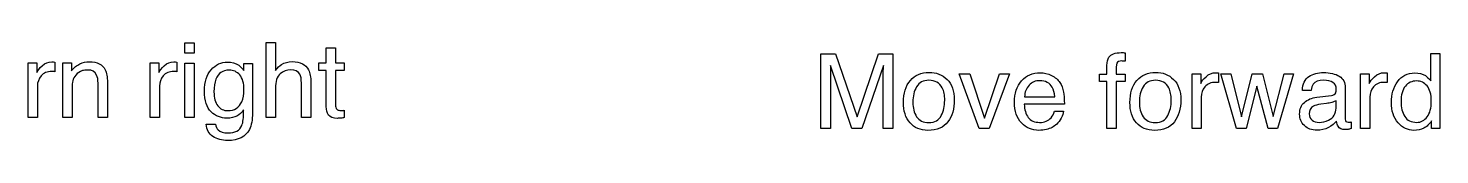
# Model space of a CAD drawing. Extents: x 4 to 3817, y -1117 to 2373.
# Drawn here: x 1871 to 3817, y 769 to 905 of the extents above; entities that cross this region are included whole.
import ezdxf

# ---------------------------------------------------------------- set-up
doc = ezdxf.new("R2010")
doc.units = 0
doc.layers.add('Capa_1', color=7, linetype='CONTINUOUS')

msp = doc.modelspace()

# ---------------------------------------------------------------- linework, layer by layer
at = {"layer": 'Capa_1', "color": 7}
for points in [[(2087.123325, 904.488963), (2099.990475, 904.488963), (2099.990475, 890.145213), (2087.123325, 890.145213)], [(1948.677975, 878.332713)], [(2087.123325, 876.153026), (2099.990475, 876.153026), (2099.990475, 801.199901), (2087.123325, 801.199901)], [(2145.76395, 877.840526)], [(2147.240475, 878.332713)], [(3112.4826, 863.215526)], [(3112.904475, 863.567088)], [(3168.873225, 861.387401), (3188.9826, 800.074901), (3210.006075, 861.387401), (3223.8576, 861.387401), (3195.45135, 786.082713), (3181.95135, 786.082713), (3154.17795, 861.387401)], [(3264.849825, 863.215526)], [(3266.0451, 863.074901)], [(3424.6701, 863.215526)], [(3425.091975, 863.567088)], [(3528.80295, 861.387401), (3543.287325, 802.043651), (3557.9826, 861.387401), (3572.185725, 861.387401), (3586.95135, 802.395213), (3602.349825, 861.387401), (3615.006075, 861.387401), (3593.13885, 786.082713), (3579.99045, 786.082713), (3564.662325, 844.371776), (3549.82635, 786.082713), (3536.67795, 786.082713), (3514.95135, 861.387401)], [(3656.912325, 863.215526)], [(3782.349825, 862.723338)], [(2168.5452, 839.168651)], [(3763.2951, 822.856151)], [(3636.7326, 806.121776)], [(3112.412325, 794.238963)], [(3424.599825, 794.238963)]]:
    msp.add_lwpolyline(points, close=True, dxfattribs=at)
for points in [[(2199.342075, 904.840526), (2211.998325, 904.840526), (2211.998325, 866.309276)], [(2211.998325, 841.137401), (2211.998325, 801.199901), (2199.342075, 801.199901), (2199.342075, 904.840526)], [(2282.029575, 816.317088), (2282.029575, 866.168651), (2271.834225, 866.168651), (2271.834225, 876.504588), (2282.029575, 876.504588), (2282.029575, 897.528026)], [(2282.029575, 897.528026), (2294.82645, 897.528026), (2294.82645, 876.504588), (2306.84985, 876.504588), (2306.84985, 866.168651), (2294.82645, 866.168651), (2294.82645, 817.020213)], [(1871.1936, 876.504588), (1883.217075, 876.504588), (1883.217075, 863.496776)], [(1883.84985, 844.512401), (1883.84985, 801.199901), (1871.1936, 801.199901), (1871.1936, 876.504588)], [(1907.82645, 877.840526), (1907.82645, 864.481151)], [(1918.935825, 876.504588), (1930.959225, 876.504588), (1930.959225, 865.817088)], [(1931.592075, 840.645213), (1931.592075, 801.199901), (1918.935825, 801.199901), (1918.935825, 876.504588)], [(2039.3811, 876.504588), (2051.404575, 876.504588), (2051.404575, 863.496776)], [(2052.03735, 844.512401), (2052.03735, 801.199901), (2039.3811, 801.199901), (2039.3811, 876.504588)], [(2076.01395, 877.840526), (2076.01395, 864.481151)], [(2168.5452, 866.309276), (2168.5452, 875.801463), (2180.217075, 875.801463), (2180.217075, 807.317088)], [(2963.7717, 889.371776), (2983.810725, 889.371776), (3013.4826, 802.043651), (3042.943575, 889.371776), (3062.7717, 889.371776), (3062.7717, 786.082713), (3049.4826, 786.082713), (3049.4826, 847.043651)], [(2977.131075, 847.043651), (2977.131075, 786.082713), (2963.7717, 786.082713), (2963.7717, 889.371776)], [(3383.11545, 890.567088), (3383.11545, 879.035838)], [(3804.498225, 851.684276), (3804.498225, 889.723338), (3816.662325, 889.723338), (3816.662325, 786.082713), (3805.2717, 786.082713), (3805.2717, 796.559276)], [(3049.76385, 873.199901), (3020.30295, 786.082713), (3006.45135, 786.082713), (2976.779475, 873.199901), (2976.779475, 870.035838)], [(3370.599825, 861.035838), (3383.11545, 861.035838), (3383.11545, 851.051463), (3370.4592, 851.051463), (3370.4592, 786.082713), (3357.943575, 786.082713), (3357.943575, 851.051463), (3347.466975, 851.051463), (3347.466975, 861.035838), (3357.943575, 861.035838), (3357.943575, 872.848338)], [(3475.224825, 861.387401), (3487.248225, 861.387401), (3487.248225, 848.379588)], [(3487.881075, 829.395213), (3487.881075, 786.082713), (3475.224825, 786.082713), (3475.224825, 861.387401)], [(3511.8576, 862.723338), (3511.8576, 849.363963)], [(3707.537325, 861.387401), (3719.560725, 861.387401), (3719.560725, 848.379588)], [(3720.193575, 829.395213), (3720.193575, 786.082713), (3707.537325, 786.082713), (3707.537325, 861.387401)], [(3744.1701, 862.723338), (3744.1701, 849.363963)], [(1980.3186, 849.504588), (1980.3186, 801.199901), (1967.45145, 801.199901), (1967.45145, 848.660838)], [(2260.72485, 849.504588), (2260.72485, 801.199901), (2247.717075, 801.199901), (2247.717075, 848.660838)], [(3639.193575, 838.395213), (3627.381075, 838.395213)], [(3686.373225, 842.403026), (3686.373225, 799.020213)], [(3299.2326, 819.692088), (3244.037325, 819.692088)], [(3244.38885, 829.746776), (3286.224825, 829.746776)], [(3647.2092, 829.184276), (3667.38885, 831.715526)], [(3660.568575, 820.535838), (3652.904475, 819.551463)], [(3673.716975, 814.207713), (3673.716975, 824.403026)], [(2306.84985, 811.184276), (2306.84985, 801.199901)], [(3285.7326, 809.707713), (3298.17795, 809.707713)], [(2116.51395, 791.848338), (2129.3811, 791.848338)], [(3694.74045, 795.082713), (3694.74045, 785.731151)]]:
    msp.add_lwpolyline(points, dxfattribs=at)
for points in [[(1890.459225, 872.707713), (1894.302975, 876.363963), (1898.732675, 878.192088), (1903.748325, 878.192088)], [(1903.748325, 878.192088), (1903.982675, 878.192088), (1904.3811, 878.168651), (1904.9436, 878.121776)], [(1904.9436, 878.121776), (1905.5061, 878.074901), (1906.46705, 877.981151), (1907.82645, 877.840526)], [(1942.279575, 875.309276), (1946.263925, 877.231151), (1950.6936, 878.192088), (1955.5686, 878.192088)], [(1955.5686, 878.192088), (1966.2561, 878.192088), (1973.47485, 874.465526), (1977.22485, 867.012401)], [(2058.646725, 872.707713), (2062.490475, 876.363963), (2066.920175, 878.192088), (2071.935825, 878.192088)], [(2071.935825, 878.192088), (2072.170175, 878.192088), (2072.5686, 878.168651), (2073.1311, 878.121776)], [(2073.1311, 878.121776), (2073.6936, 878.074901), (2074.65455, 877.981151), (2076.01395, 877.840526)], [(2123.404575, 867.223338), (2129.592075, 874.301463), (2137.0452, 877.840526), (2145.76395, 877.840526)], [(2145.76395, 877.840526), (2151.6702, 877.840526), (2156.82645, 876.387401), (2161.2327, 873.481151)], [(2220.084225, 874.324901), (2224.162375, 876.996776), (2229.248325, 878.332713), (2235.342075, 878.332713)], [(2235.342075, 878.332713), (2246.263925, 878.332713), (2253.670175, 874.512401), (2257.560825, 866.871776)], [(3357.943575, 872.848338), (3358.131075, 878.098338), (3359.045125, 881.942088), (3360.685725, 884.379588)], [(3360.685725, 884.379588), (3363.638875, 888.692088), (3369.3342, 890.848338), (3377.7717, 890.848338)], [(3371.724825, 876.223338), (3370.974825, 874.254588), (3370.599825, 869.192088), (3370.599825, 861.035838)], [(3378.61545, 879.246776), (3374.7717, 879.246776), (3372.474825, 878.238963), (3371.724825, 876.223338)], [(3377.7717, 890.848338), (3378.56855, 890.848338), (3379.38885, 890.824901), (3380.2326, 890.778026)], [(3380.2326, 879.176463), (3379.6701, 879.223338), (3379.13105, 879.246776), (3378.61545, 879.246776)], [(3380.2326, 890.778026), (3381.07635, 890.731151), (3382.0373, 890.660838), (3383.11545, 890.567088)], [(3383.11545, 879.035838), (3381.80295, 879.129588), (3380.842, 879.176463), (3380.2326, 879.176463)], [(1883.217075, 863.496776), (1884.201425, 866.028026), (1886.615475, 869.098338), (1890.459225, 872.707713)], [(1888.9827, 858.645213), (1885.5608, 854.567088), (1883.84985, 849.856151), (1883.84985, 844.512401)], [(1903.677975, 864.832713), (1897.302975, 864.832713), (1892.40455, 862.770213), (1888.9827, 858.645213)], [(1905.717075, 864.762401), (1905.107675, 864.809276), (1904.427975, 864.832713), (1903.677975, 864.832713)], [(1907.82645, 864.481151), (1907.07645, 864.621776), (1906.373325, 864.715526), (1905.717075, 864.762401)], [(1930.959225, 865.817088), (1934.521725, 870.223338), (1938.295175, 873.387401), (1942.279575, 875.309276)], [(1936.654575, 859.699901), (1934.545175, 857.215526), (1933.16235, 854.637401), (1932.5061, 851.965526)], [(1945.7952, 865.887401), (1942.32645, 864.856151), (1939.279575, 862.793651), (1936.654575, 859.699901)], [(1953.177975, 866.801463), (1950.177975, 866.801463), (1947.71705, 866.496776), (1945.7952, 865.887401)], [(1965.41235, 859.770213), (1963.16235, 864.457713), (1959.084225, 866.801463), (1953.177975, 866.801463)], [(1967.45145, 848.660838), (1967.45145, 853.254588), (1966.77175, 856.957713), (1965.41235, 859.770213)], [(1977.22485, 867.012401), (1979.28735, 862.934276), (1980.3186, 857.098338), (1980.3186, 849.504588)], [(2051.404575, 863.496776), (2052.388925, 866.028026), (2054.802975, 869.098338), (2058.646725, 872.707713)], [(2057.1702, 858.645213), (2053.7483, 854.567088), (2052.03735, 849.856151), (2052.03735, 844.512401)], [(2071.865475, 864.832713), (2065.490475, 864.832713), (2060.59205, 862.770213), (2057.1702, 858.645213)], [(2073.904575, 864.762401), (2073.295175, 864.809276), (2072.615475, 864.832713), (2071.865475, 864.832713)], [(2076.01395, 864.481151), (2075.26395, 864.621776), (2074.560825, 864.715526), (2073.904575, 864.762401)], [(2114.1936, 837.692088), (2114.1936, 850.301463), (2117.263925, 860.145213), (2123.404575, 867.223338)], [(2148.084225, 866.660838), (2139.177975, 866.660838), (2133.084225, 862.488963), (2129.802975, 854.145213)], [(2162.779575, 859.910838), (2158.935825, 864.410838), (2154.037375, 866.660838), (2148.084225, 866.660838)], [(2161.2327, 873.481151), (2163.6233, 871.840526), (2166.0608, 869.449901), (2168.5452, 866.309276)], [(2168.5452, 839.168651), (2168.5452, 848.496776), (2166.623325, 855.410838), (2162.779575, 859.910838)], [(2211.998325, 866.309276), (2214.998325, 870.106151), (2217.693625, 872.778026), (2220.084225, 874.324901)], [(2218.396725, 861.598338), (2214.131125, 857.988963), (2211.998325, 851.168651), (2211.998325, 841.137401)], [(2232.6702, 867.012401), (2227.4202, 867.012401), (2222.662375, 865.207713), (2218.396725, 861.598338)], [(2245.6077, 860.824901), (2243.3108, 864.949901), (2238.9983, 867.012401), (2232.6702, 867.012401)], [(2247.717075, 848.660838), (2247.717075, 854.192088), (2247.01395, 858.246776), (2245.6077, 860.824901)], [(2257.560825, 866.871776), (2259.670175, 862.699901), (2260.72485, 856.910838), (2260.72485, 849.504588)], [(2976.779475, 870.035838), (2976.779475, 867.504588), (2976.82635, 863.637401), (2976.9201, 858.434276)], [(2976.9201, 858.434276), (2977.06075, 853.278026), (2977.131075, 849.481151), (2977.131075, 847.043651)], [(3049.4826, 847.043651), (3049.4826, 849.153026), (3049.529475, 852.645213), (3049.623225, 857.520213)], [(3049.623225, 857.520213), (3049.716975, 862.395213), (3049.76385, 867.621776), (3049.76385, 873.199901)], [(3087.029475, 852.317088), (3093.451375, 859.817088), (3102.076375, 863.567088), (3112.904475, 863.567088)], [(3112.904475, 863.567088), (3122.607625, 863.567088), (3130.81075, 860.332713), (3137.51385, 853.863963)], [(3240.310725, 851.754588), (3246.873225, 859.301463), (3255.45135, 863.074901), (3266.0451, 863.074901)], [(3266.0451, 863.074901), (3271.38885, 863.074901), (3276.56855, 861.809276), (3281.5842, 859.278026)], [(3281.5842, 859.278026), (3286.5998, 856.793651), (3290.4201, 853.559276), (3293.0451, 849.574901)], [(3399.216975, 852.317088), (3405.638875, 859.817088), (3414.263875, 863.567088), (3425.091975, 863.567088)], [(3425.091975, 863.567088), (3434.795125, 863.567088), (3442.99825, 860.332713), (3449.70135, 853.863963)], [(3487.248225, 848.379588), (3488.232625, 850.910838), (3490.6467, 853.981151), (3494.49045, 857.590526)], [(3494.49045, 857.590526), (3498.3342, 861.246776), (3502.763875, 863.074901), (3507.779475, 863.074901)], [(3507.779475, 863.074901), (3508.013875, 863.074901), (3508.412325, 863.051463), (3508.974825, 863.004588)], [(3508.974825, 863.004588), (3509.537325, 862.957713), (3510.49825, 862.863963), (3511.8576, 862.723338)], [(3627.381075, 838.395213), (3627.615425, 847.676463), (3630.615425, 854.121776), (3636.381075, 857.731151)], [(3636.381075, 857.731151), (3642.193575, 861.387401), (3648.920125, 863.215526), (3656.560725, 863.215526)], [(3656.560725, 863.215526), (3665.420125, 863.215526), (3672.61545, 861.528026), (3678.1467, 858.153026)], [(3678.1467, 858.153026), (3683.63105, 854.778026), (3686.373225, 849.528026), (3686.373225, 842.403026)], [(3719.560725, 848.379588), (3720.545125, 850.910838), (3722.9592, 853.981151), (3726.80295, 857.590526)], [(3726.80295, 857.590526), (3730.6467, 861.246776), (3735.076375, 863.074901), (3740.091975, 863.074901)], [(3740.091975, 863.074901), (3740.326375, 863.074901), (3740.724825, 863.051463), (3741.287325, 863.004588)], [(3741.287325, 863.004588), (3741.849825, 862.957713), (3742.81075, 862.863963), (3744.1701, 862.723338)], [(3758.30295, 850.629588), (3763.92795, 858.692088), (3771.943575, 862.723338), (3782.349825, 862.723338)], [(3782.349825, 862.723338), (3788.115425, 862.723338), (3792.94355, 861.504588), (3796.8342, 859.067088)], [(3796.8342, 859.067088), (3799.0842, 857.660838), (3801.638875, 855.199901), (3804.498225, 851.684276)], [(1932.5061, 851.965526), (1931.89675, 849.340526), (1931.592075, 845.567088), (1931.592075, 840.645213)], [(2123.334225, 808.934276), (2117.240475, 814.746776), (2114.1936, 824.332713), (2114.1936, 837.692088)], [(2129.802975, 854.145213), (2128.068625, 849.692088), (2127.20145, 843.856151), (2127.20145, 836.637401)], [(2127.20145, 836.637401), (2127.20145, 828.153026), (2128.912375, 821.684276), (2132.334225, 817.231151)], [(2165.45145, 822.926463), (2167.51395, 827.567088), (2168.5452, 832.981151), (2168.5452, 839.168651)], [(3077.3967, 822.082713), (3077.3967, 834.738963), (3080.607625, 844.817088), (3087.029475, 852.317088)], [(3095.67795, 843.668651), (3092.1623, 837.762401), (3090.404475, 830.637401), (3090.404475, 822.293651)], [(3112.55295, 852.528026), (3104.81855, 852.528026), (3099.19355, 849.574901), (3095.67795, 843.668651)], [(3130.974825, 842.121776), (3127.412325, 849.059276), (3121.2717, 852.528026), (3112.55295, 852.528026)], [(3134.349825, 824.965526), (3134.349825, 831.996776), (3133.224825, 837.715526), (3130.974825, 842.121776)], [(3137.51385, 853.863963), (3144.217, 847.395213), (3147.568575, 837.879588), (3147.568575, 825.317088)], [(3230.466975, 822.293651), (3230.466975, 834.387401), (3233.748225, 844.207713), (3240.310725, 851.754588)], [(3250.6467, 845.707713), (3246.7092, 841.535838), (3244.62325, 836.215526), (3244.38885, 829.746776)], [(3265.2717, 852.035838), (3259.4592, 852.035838), (3254.5842, 849.926463), (3250.6467, 845.707713)], [(3282.63885, 842.895213), (3279.1701, 848.988963), (3273.38105, 852.035838), (3265.2717, 852.035838)], [(3286.224825, 829.746776), (3285.709175, 835.231151), (3284.51385, 839.613963), (3282.63885, 842.895213)], [(3293.0451, 849.574901), (3295.57635, 845.778026), (3297.26385, 841.348338), (3298.1076, 836.285838)], [(3389.5842, 822.082713), (3389.5842, 834.738963), (3392.795125, 844.817088), (3399.216975, 852.317088)], [(3407.86545, 843.668651), (3404.3498, 837.762401), (3402.591975, 830.637401), (3402.591975, 822.293651)], [(3424.74045, 852.528026), (3417.00605, 852.528026), (3411.38105, 849.574901), (3407.86545, 843.668651)], [(3443.162325, 842.121776), (3439.599825, 849.059276), (3433.4592, 852.528026), (3424.74045, 852.528026)], [(3446.537325, 824.965526), (3446.537325, 831.996776), (3445.412325, 837.715526), (3443.162325, 842.121776)], [(3449.70135, 853.863963), (3456.4045, 847.395213), (3459.756075, 837.879588), (3459.756075, 825.317088)], [(3493.01385, 843.528026), (3489.592, 839.449901), (3487.881075, 834.738963), (3487.881075, 829.395213)], [(3507.7092, 849.715526), (3501.3342, 849.715526), (3496.43575, 847.653026), (3493.01385, 843.528026)], [(3509.748225, 849.645213), (3509.138875, 849.692088), (3508.4592, 849.715526), (3507.7092, 849.715526)], [(3511.8576, 849.363963), (3511.1076, 849.504588), (3510.404475, 849.598338), (3509.748225, 849.645213)], [(3642.216975, 847.184276), (3640.670125, 845.215526), (3639.662325, 842.285838), (3639.193575, 838.395213)], [(3656.279475, 852.528026), (3649.670125, 852.528026), (3644.982625, 850.746776), (3642.216975, 847.184276)], [(3669.42795, 849.574901), (3666.38105, 851.543651), (3661.998225, 852.528026), (3656.279475, 852.528026)], [(3674.068575, 840.223338), (3674.068575, 844.535838), (3672.5217, 847.653026), (3669.42795, 849.574901)], [(3673.224825, 835.371776), (3673.787325, 836.496776), (3674.068575, 838.113963), (3674.068575, 840.223338)], [(3725.32635, 843.528026), (3721.9045, 839.449901), (3720.193575, 834.738963), (3720.193575, 829.395213)], [(3740.0217, 849.715526), (3733.6467, 849.715526), (3728.74825, 847.653026), (3725.32635, 843.528026)], [(3742.060725, 849.645213), (3741.451375, 849.692088), (3740.7717, 849.715526), (3740.0217, 849.715526)], [(3744.1701, 849.363963), (3743.4201, 849.504588), (3742.716975, 849.598338), (3742.060725, 849.645213)], [(3749.935725, 822.153026), (3749.935725, 833.121776), (3752.7248, 842.613963), (3758.30295, 850.629588)], [(3769.20135, 844.371776), (3765.26385, 839.496776), (3763.2951, 832.324901), (3763.2951, 822.856151)], [(3784.74045, 851.684276), (3778.36545, 851.684276), (3773.18575, 849.246776), (3769.20135, 844.371776)], [(3799.154475, 844.793651), (3795.263875, 849.387401), (3790.4592, 851.684276), (3784.74045, 851.684276)], [(3804.99045, 823.699901), (3804.99045, 833.215526), (3803.045125, 840.246776), (3799.154475, 844.793651)], [(2132.334225, 817.231151), (2135.802975, 812.824901), (2140.4436, 810.621776), (2146.2561, 810.621776)], [(2146.2561, 810.621776), (2155.34985, 810.621776), (2161.7483, 814.723338), (2165.45145, 822.926463)], [(3086.537325, 793.817088), (3080.443575, 800.848338), (3077.3967, 810.270213), (3077.3967, 822.082713)], [(3090.404475, 822.293651), (3090.404475, 814.278026), (3092.1623, 807.598338), (3095.67795, 802.254588)], [(3129.63885, 803.731151), (3132.7795, 810.106151), (3134.349825, 817.184276), (3134.349825, 824.965526)], [(3147.568575, 825.317088), (3147.568575, 813.176463), (3144.61545, 803.145213), (3138.7092, 795.223338)], [(3240.24045, 793.606151), (3233.7248, 800.449901), (3230.466975, 810.012401), (3230.466975, 822.293651)], [(3244.037325, 819.692088), (3244.271675, 812.051463), (3246.07635, 805.910838), (3249.45135, 801.270213)], [(3298.1076, 836.285838), (3298.8576, 832.817088), (3299.2326, 827.285838), (3299.2326, 819.692088)], [(3398.724825, 793.817088), (3392.631075, 800.848338), (3389.5842, 810.270213), (3389.5842, 822.082713)], [(3402.591975, 822.293651), (3402.591975, 814.278026), (3404.3498, 807.598338), (3407.86545, 802.254588)], [(3441.82635, 803.731151), (3444.967, 810.106151), (3446.537325, 817.184276), (3446.537325, 824.965526)], [(3459.756075, 825.317088), (3459.756075, 813.176463), (3456.80295, 803.145213), (3450.8967, 795.223338)], [(3623.51385, 805.840526), (3623.51385, 812.824901), (3625.69355, 818.238963), (3630.05295, 822.082713)], [(3630.05295, 822.082713), (3634.4123, 825.926463), (3640.13105, 828.293651), (3647.2092, 829.184276)], [(3652.904475, 819.551463), (3648.310725, 818.942088), (3644.865425, 817.981151), (3642.568575, 816.668651)], [(3667.74045, 821.942088), (3665.30295, 821.285838), (3662.912325, 820.817088), (3660.568575, 820.535838)], [(3667.38885, 831.715526), (3670.2951, 832.090526), (3672.240425, 833.309276), (3673.224825, 835.371776)], [(3673.716975, 824.403026), (3672.170125, 823.418651), (3670.17795, 822.598338), (3667.74045, 821.942088)], [(3759.1467, 793.957713), (3753.00605, 801.035838), (3749.935725, 810.434276), (3749.935725, 822.153026)], [(3763.2951, 822.856151), (3763.2951, 814.793651), (3765.00605, 808.043651), (3768.42795, 802.606151)], [(3799.2951, 801.973338), (3803.092, 807.035838), (3804.99045, 814.278026), (3804.99045, 823.699901)], [(2144.779575, 800.285838), (2136.623325, 800.285838), (2129.474875, 803.168651), (2123.334225, 808.934276)], [(2158.91235, 803.098338), (2155.34985, 801.223338), (2150.638925, 800.285838), (2144.779575, 800.285838)], [(2168.052975, 811.676463), (2165.521725, 807.832713), (2162.47485, 804.973338), (2158.91235, 803.098338)], [(2165.592075, 790.090526), (2167.373325, 794.121776), (2168.193625, 801.317088), (2168.052975, 811.676463)], [(2180.217075, 807.317088), (2180.217075, 797.754588), (2178.810825, 790.207713), (2175.998325, 784.676463)], [(2285.1936, 804.504588), (2283.08425, 807.551463), (2282.029575, 811.488963), (2282.029575, 816.317088)], [(2297.217075, 800.004588), (2291.310825, 800.004588), (2287.303, 801.504588), (2285.1936, 804.504588)], [(2294.82645, 817.020213), (2294.82645, 814.395213), (2295.717075, 812.637401), (2297.498325, 811.746776)], [(2302.279575, 800.285838), (2300.732675, 800.098338), (2299.045175, 800.004588), (2297.217075, 800.004588)], [(2297.498325, 811.746776), (2298.482675, 811.231151), (2300.1233, 810.973338), (2302.4202, 810.973338)], [(2306.84985, 801.199901), (2305.39675, 800.778026), (2303.873325, 800.473338), (2302.279575, 800.285838)], [(2302.4202, 810.973338), (2303.02955, 810.973338), (2303.6858, 810.973338), (2304.38895, 810.973338)], [(2304.38895, 810.973338), (2305.09205, 811.020213), (2305.91235, 811.090526), (2306.84985, 811.184276)], [(3095.67795, 802.254588), (3099.19355, 796.910838), (3104.771675, 794.238963), (3112.412325, 794.238963)], [(3112.412325, 794.238963), (3120.802925, 794.238963), (3126.5451, 797.403026), (3129.63885, 803.731151)], [(3249.45135, 801.270213), (3252.82635, 796.676463), (3258.052925, 794.379588), (3265.131075, 794.379588)], [(3265.131075, 794.379588), (3271.740425, 794.379588), (3277.01385, 796.559276), (3280.95135, 800.918651)], [(3280.95135, 800.918651), (3283.20135, 803.449901), (3284.7951, 806.379588), (3285.7326, 809.707713)], [(3294.873225, 800.426463), (3293.045125, 797.051463), (3290.982625, 794.285838), (3288.685725, 792.129588)], [(3298.17795, 809.707713), (3297.8498, 806.942088), (3296.748225, 803.848338), (3294.873225, 800.426463)], [(3407.86545, 802.254588), (3411.38105, 796.910838), (3416.959175, 794.238963), (3424.599825, 794.238963)], [(3424.599825, 794.238963), (3432.990425, 794.238963), (3438.7326, 797.403026), (3441.82635, 803.731151)], [(3630.123225, 789.879588), (3625.716975, 794.145213), (3623.51385, 799.465526), (3623.51385, 805.840526)], [(3642.568575, 816.668651), (3638.677925, 814.465526), (3636.7326, 810.949901), (3636.7326, 806.121776)], [(3636.7326, 806.121776), (3636.7326, 802.465526), (3638.06855, 799.582713), (3640.74045, 797.473338)], [(3663.1701, 797.403026), (3670.20135, 800.824901), (3673.716975, 806.426463), (3673.716975, 814.207713)], [(3686.373225, 799.020213), (3686.373225, 797.707713), (3686.63105, 796.653026), (3687.1467, 795.856151)], [(3768.42795, 802.606151), (3771.8498, 797.168651), (3777.334175, 794.449901), (3784.881075, 794.449901)], [(3784.881075, 794.449901), (3790.740425, 794.449901), (3795.5451, 796.957713), (3799.2951, 801.973338)], [(2125.7952, 774.832713), (2120.26395, 778.442088), (2117.1702, 784.113963), (2116.51395, 791.848338)], [(2129.3811, 791.848338), (2129.9905, 788.473338), (2131.20925, 785.871776), (2133.03735, 784.043651)], [(2133.03735, 784.043651), (2135.89675, 781.231151), (2140.39675, 779.824901), (2146.53735, 779.824901)], [(2175.998325, 784.676463), (2170.748325, 774.457713), (2160.83425, 769.348338), (2146.2561, 769.348338)], [(2146.53735, 779.824901), (2156.2405, 779.824901), (2162.592075, 783.246776), (2165.592075, 790.090526)], [(3111.216975, 783.340526), (3100.857625, 783.340526), (3092.631075, 786.832713), (3086.537325, 793.817088)], [(3138.7092, 795.223338), (3132.80295, 787.301463), (3123.638875, 783.340526), (3111.216975, 783.340526)], [(3264.07635, 783.410838), (3254.70135, 783.410838), (3246.75605, 786.809276), (3240.24045, 793.606151)], [(3274.412325, 784.535838), (3271.365425, 783.785838), (3267.9201, 783.410838), (3264.07635, 783.410838)], [(3288.685725, 792.129588), (3284.841975, 788.379588), (3280.084175, 785.848338), (3274.412325, 784.535838)], [(3423.404475, 783.340526), (3413.045125, 783.340526), (3404.818575, 786.832713), (3398.724825, 793.817088)], [(3450.8967, 795.223338), (3444.99045, 787.301463), (3435.826375, 783.340526), (3423.404475, 783.340526)], [(3647.279475, 783.551463), (3640.295125, 783.551463), (3634.576375, 785.660838), (3630.123225, 789.879588)], [(3640.74045, 797.473338), (3643.4123, 795.363963), (3646.57635, 794.309276), (3650.2326, 794.309276)], [(3663.24045, 787.278026), (3658.4123, 784.793651), (3653.091975, 783.551463), (3647.279475, 783.551463)], [(3650.2326, 794.309276), (3654.68575, 794.309276), (3658.99825, 795.340526), (3663.1701, 797.403026)], [(3674.349825, 796.067088), (3671.771675, 792.692088), (3668.06855, 789.762401), (3663.24045, 787.278026)], [(3676.529475, 789.106151), (3675.498225, 790.746776), (3674.771675, 793.067088), (3674.349825, 796.067088)], [(3686.0217, 784.465526), (3681.6623, 784.465526), (3678.498225, 786.012401), (3676.529475, 789.106151)], [(3690.24045, 784.676463), (3689.2092, 784.535838), (3687.80295, 784.465526), (3686.0217, 784.465526)], [(3687.1467, 795.856151), (3687.7092, 795.059276), (3688.857625, 794.660838), (3690.591975, 794.660838)], [(3694.74045, 785.731151), (3692.7717, 785.168651), (3691.2717, 784.817088), (3690.24045, 784.676463)], [(3690.591975, 794.660838), (3691.154475, 794.660838), (3691.7873, 794.684276), (3692.49045, 794.731151)], [(3692.49045, 794.731151), (3693.19355, 794.824901), (3693.94355, 794.942088), (3694.74045, 795.082713)], [(3780.943575, 783.410838), (3772.552925, 783.410838), (3765.2873, 786.926463), (3759.1467, 793.957713)], [(3794.7951, 786.504588), (3790.76385, 784.442088), (3786.146675, 783.410838), (3780.943575, 783.410838)], [(3805.2717, 796.559276), (3802.31855, 791.918651), (3798.82635, 788.567088), (3794.7951, 786.504588)], [(2146.2561, 769.348338), (2138.14675, 769.348338), (2131.32645, 771.176463), (2125.7952, 774.832713)]]:
    msp.add_open_spline(points, degree=3, dxfattribs=at)

doc.saveas('drawing.dxf')
